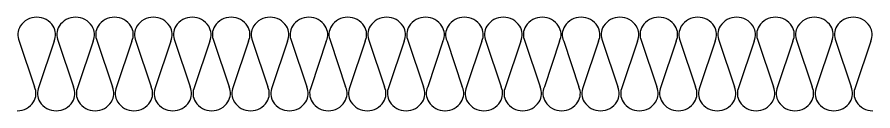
# Model space of a CAD drawing. Header units: millimetres. Extents: x 0 to 460316, y -63250 to 103204.
# Drawn here: x 5860 to 6961, y 57427 to 57547 of the extents above; entities that cross this region are included whole.
import ezdxf

# ---------------------------------------------------------------- set-up
doc = ezdxf.new("R2010")
doc.units = ezdxf.units.MM
doc.header["$LTSCALE"] = 25
doc.layers.add('ac-insul', color=5, linetype='BATTING')
doc.linetypes.add('BATTING', pattern='A,0.00254,-2.54,[134,ltypeshp.shx,S=2.54,R=0,X=-2.54,Y=0],-5.08,[134,ltypeshp.shx,S=2.54,R=180,X=2.54,Y=0],-2.54', length=10.16254)

# ---------------------------------------------------------------- blocks, each defined once
blk = doc.blocks.new('*U71')
at = {"layer": 'ac-insul'}
for p, q in [((2.610742869338534, 89.32447202317655), (22.24212771897993, 30.67552797682291)), ((47.38925713066145, 89.32447202317655), (27.75787228102007, 30.67552797682292)), ((52.61074286933854, 89.32447202317655), (72.24212771897993, 30.67552797682292)), ((97.38925713066145, 89.32447202317655), (77.75787228102007, 30.67552797682293)), ((102.6107428693385, 89.32447202317657), (122.2421277189799, 30.67552797682293)), ((147.3892571306615, 89.32447202317657), (127.7578722810201, 30.67552797682294)), ((152.6107428693385, 89.32447202317658), (172.2421277189799, 30.67552797682293)), ((197.3892571306615, 89.32447202317658), (177.7578722810201, 30.67552797682294)), ((202.6107428693385, 89.32447202317658), (222.2421277189799, 30.67552797682294)), ((247.3892571306615, 89.32447202317658), (227.7578722810201, 30.67552797682295)), ((252.6107428693385, 89.32447202317658), (272.2421277189799, 30.67552797682295)), ((297.3892571306615, 89.32447202317658), (277.7578722810201, 30.67552797682296)), ((302.6107428693385, 89.3244720231766), (322.2421277189799, 30.67552797682296)), ((347.3892571306615, 89.3244720231766), (327.7578722810201, 30.67552797682297)), ((352.6107428693385, 89.32447202317661), (372.2421277189799, 30.67552797682296)), ((397.3892571306615, 89.32447202317661), (377.7578722810201, 30.67552797682297)), ((402.6107428693385, 89.32447202317661), (422.2421277189799, 30.67552797682297)), ((447.3892571306615, 89.32447202317661), (427.7578722810201, 30.67552797682298)), ((452.6107428693385, 89.32447202317661), (472.2421277189799, 30.67552797682298)), ((497.3892571306615, 89.32447202317661), (477.7578722810201, 30.67552797682299)), ((502.6107428693385, 89.32447202317663), (522.24212771898, 30.67552797682298)), ((547.3892571306615, 89.32447202317663), (527.7578722810201, 30.67552797682299)), ((552.6107428693385, 89.32447202317664), (572.24212771898, 30.67552797682299)), ((597.3892571306615, 89.32447202317664), (577.7578722810201, 30.675527976823)), ((602.6107428693385, 89.32447202317664), (622.24212771898, 30.675527976823)), ((647.3892571306615, 89.32447202317664), (627.7578722810201, 30.67552797682301)), ((652.6107428693385, 89.32447202317664), (672.24212771898, 30.67552797682301)), ((697.3892571306615, 89.32447202317664), (677.7578722810201, 30.67552797682302)), ((702.6107428693385, 89.32447202317665), (722.24212771898, 30.67552797682301)), ((747.3892571306615, 89.32447202317665), (727.7578722810201, 30.67552797682302)), ((752.6107428693385, 89.32447202317667), (772.24212771898, 30.67552797682302)), ((797.3892571306615, 89.32447202317667), (777.7578722810201, 30.67552797682303)), ((802.6107428693385, 89.32447202317667), (822.24212771898, 30.67552797682303)), ((847.3892571306615, 89.32447202317667), (827.7578722810201, 30.67552797682304)), ((852.6107428693385, 89.32447202317668), (872.24212771898, 30.67552797682303)), ((897.3892571306615, 89.32447202317668), (877.7578722810201, 30.67552797682304)), ((902.6107428693385, 89.32447202317668), (922.24212771898, 30.67552797682304)), ((947.3892571306615, 89.32447202317668), (927.7578722810201, 30.67552797682305)), ((952.6107428693385, 89.3244720231767), (972.24212771898, 30.67552797682305)), ((997.3892571306615, 89.3244720231767), (977.7578722810201, 30.67552797682306)), ((1002.610742869339, 89.3244720231767), (1022.24212771898, 30.67552797682306)), ((1047.389257130661, 89.3244720231767), (1027.75787228102, 30.67552797682307)), ((1052.610742869339, 89.32447202317671), (1072.24212771898, 30.67552797682306)), ((1097.389257130661, 89.32447202317671), (1077.75787228102, 30.67552797682307))]:
    blk.add_line(p, q, dxfattribs=at)
for centre, radius, start, end in [((25, 94.99999999999946), 25, 32.44683818837865, 147.5531618116212), ((75, 94.99999999999946), 25, 32.44683818837871, 147.5531618116212), ((125, 94.99999999999947), 25, 32.44683818837871, 147.5531618116212), ((175, 94.99999999999949), 25, 32.44683818837871, 147.5531618116212), ((225, 94.99999999999949), 25, 32.44683818837871, 147.5531618116212), ((275, 94.99999999999949), 25, 32.44683818837871, 147.5531618116212), ((325, 94.9999999999995), 25, 32.44683818837871, 147.5531618116212), ((375, 94.99999999999952), 25, 32.44683818837871, 147.5531618116212), ((425, 94.99999999999952), 25, 32.44683818837871, 147.5531618116212), ((475, 94.99999999999952), 25, 32.44683818837871, 147.5531618116212), ((525, 94.99999999999953), 25, 32.44683818837871, 147.5531618116212), ((575, 94.99999999999955), 25, 32.44683818837871, 147.5531618116212), ((625, 94.99999999999955), 25, 32.44683818837871, 147.5531618116212), ((675, 94.99999999999955), 25, 32.44683818837871, 147.5531618116212), ((725, 94.99999999999956), 25, 32.44683818837871, 147.5531618116212), ((775, 94.99999999999957), 25, 32.44683818837871, 147.5531618116212), ((825, 94.99999999999957), 25, 32.44683818837871, 147.5531618116212), ((875, 94.99999999999959), 25, 32.44683818837871, 147.5531618116212), ((925, 94.99999999999959), 25, 32.44683818837871, 147.5531618116212), ((975, 94.9999999999996), 25, 32.44683818837871, 147.5531618116212), ((1025, 94.9999999999996), 25, 32.44683818837871, 147.5531618116212), ((1075, 94.99999999999962), 25, 32.44683818837871, 147.5531618116212), ((20.78055192291002, 97.68258418781943), 19.99999999999999, 147.5531618116211, 204.7024302277713), ((29.21944807708996, 97.68258418781943), 20, 335.2975697722287, 32.4468381883786), ((70.78055192291002, 97.68258418781943), 19.99999999999999, 147.5531618116211, 204.7024302277712), ((79.21944807708996, 97.68258418781943), 20, 335.2975697722287, 32.44683818837867), ((120.78055192291, 97.68258418781944), 19.99999999999999, 147.5531618116211, 204.7024302277712), ((129.21944807709, 97.68258418781944), 20, 335.2975697722287, 32.44683818837867), ((170.78055192291, 97.68258418781946), 19.99999999999999, 147.5531618116211, 204.7024302277715), ((179.21944807709, 97.68258418781946), 20, 335.2975697722284, 32.44683818837867), ((220.78055192291, 97.68258418781946), 19.99999999999999, 147.5531618116211, 204.7024302277715), ((229.21944807709, 97.68258418781946), 20, 335.2975697722284, 32.44683818837867), ((270.78055192291, 97.68258418781946), 19.99999999999999, 147.5531618116211, 204.7024302277715), ((279.21944807709, 97.68258418781946), 20, 335.2975697722284, 32.44683818837867), ((320.78055192291, 97.68258418781947), 19.99999999999999, 147.5531618116211, 204.7024302277715), ((329.21944807709, 97.68258418781947), 20, 335.2975697722284, 32.44683818837867), ((370.78055192291, 97.68258418781949), 19.99999999999999, 147.5531618116211, 204.7024302277715), ((379.21944807709, 97.68258418781949), 20, 335.2975697722284, 32.44683818837867), ((420.78055192291, 97.68258418781949), 19.99999999999999, 147.5531618116211, 204.7024302277715), ((429.21944807709, 97.68258418781949), 20, 335.2975697722284, 32.44683818837867), ((470.78055192291, 97.68258418781949), 19.99999999999999, 147.5531618116211, 204.7024302277715), ((479.21944807709, 97.68258418781949), 20, 335.2975697722284, 32.44683818837867), ((520.78055192291, 97.6825841878195), 19.99999999999999, 147.5531618116211, 204.7024302277715), ((529.21944807709, 97.6825841878195), 20, 335.2975697722284, 32.44683818837867), ((570.78055192291, 97.68258418781951), 19.99999999999999, 147.5531618116211, 204.7024302277702), ((579.21944807709, 97.68258418781951), 20, 335.2975697722297, 32.44683818837867), ((620.78055192291, 97.68258418781951), 19.99999999999999, 147.5531618116211, 204.7024302277702), ((629.21944807709, 97.68258418781951), 20, 335.2975697722297, 32.44683818837867), ((670.78055192291, 97.68258418781951), 19.99999999999999, 147.5531618116211, 204.7024302277702), ((679.21944807709, 97.68258418781951), 20, 335.2975697722297, 32.44683818837867), ((720.78055192291, 97.68258418781953), 19.99999999999999, 147.5531618116211, 204.7024302277702), ((729.21944807709, 97.68258418781953), 20, 335.2975697722297, 32.44683818837867), ((770.78055192291, 97.68258418781954), 19.99999999999999, 147.5531618116211, 204.7024302277702), ((779.21944807709, 97.68258418781954), 20, 335.2975697722297, 32.44683818837867), ((820.78055192291, 97.68258418781954), 19.99999999999999, 147.5531618116211, 204.7024302277702), ((829.21944807709, 97.68258418781954), 20, 335.2975697722297, 32.44683818837867), ((870.78055192291, 97.68258418781956), 19.99999999999999, 147.5531618116211, 204.7024302277702), ((879.21944807709, 97.68258418781956), 20, 335.2975697722297, 32.44683818837867), ((920.78055192291, 97.68258418781956), 19.99999999999999, 147.5531618116211, 204.7024302277702), ((929.21944807709, 97.68258418781956), 20, 335.2975697722297, 32.44683818837867), ((970.78055192291, 97.68258418781957), 19.99999999999999, 147.5531618116211, 204.7024302277702), ((979.21944807709, 97.68258418781957), 20, 335.2975697722297, 32.44683818837867), ((1020.78055192291, 97.68258418781957), 19.99999999999999, 147.5531618116211, 204.7024302277702), ((1029.21944807709, 97.68258418781957), 20, 335.2975697722297, 32.44683818837867), ((1070.78055192291, 97.68258418781959), 19.99999999999999, 147.5531618116211, 204.7024302277729), ((1079.21944807709, 97.68258418781959), 20, 335.2975697722271, 32.44683818837867), ((4.072318665408474, 22.31741581218003), 19.99999999999996, 327.5531618116212, 24.70243022777134), ((45.92768133459148, 22.31741581218003), 19.99999999999993, 155.2975697722286, 212.4468381883788), ((54.07231866540847, 22.31741581218004), 19.99999999999996, 327.5531618116212, 24.70243022777126), ((95.92768133459148, 22.31741581218004), 19.99999999999993, 155.2975697722285, 212.4468381883788), ((104.0723186654085, 22.31741581218005), 19.99999999999996, 327.5531618116212, 24.70243022777126), ((145.9276813345915, 22.31741581218005), 19.99999999999993, 155.2975697722287, 212.4468381883788), ((154.0723186654085, 22.31741581218006), 19.99999999999996, 327.5531618116212, 24.7024302277716), ((195.9276813345915, 22.31741581218006), 19.99999999999993, 155.2975697722283, 212.4468381883788), ((204.0723186654085, 22.31741581218006), 19.99999999999996, 327.5531618116212, 24.7024302277716), ((245.9276813345915, 22.31741581218006), 19.99999999999993, 155.2975697722283, 212.4468381883788), ((254.0723186654085, 22.31741581218007), 19.99999999999996, 327.5531618116212, 24.7024302277716), ((295.9276813345915, 22.31741581218007), 19.99999999999993, 155.2975697722283, 212.4468381883788), ((304.0723186654085, 22.31741581218008), 19.99999999999996, 327.5531618116212, 24.7024302277716), ((345.9276813345915, 22.31741581218008), 19.99999999999993, 155.2975697722283, 212.4468381883788), ((354.0723186654085, 22.31741581218008), 19.99999999999996, 327.5531618116212, 24.7024302277716), ((395.9276813345915, 22.31741581218008), 19.99999999999993, 155.2975697722283, 212.4468381883788), ((404.0723186654085, 22.31741581218009), 19.99999999999996, 327.5531618116212, 24.7024302277716), ((445.9276813345915, 22.31741581218009), 19.99999999999993, 155.2975697722283, 212.4468381883788), ((454.0723186654085, 22.3174158121801), 19.99999999999996, 327.5531618116212, 24.7024302277716), ((495.9276813345915, 22.3174158121801), 19.99999999999993, 155.2975697722283, 212.4468381883788), ((504.0723186654085, 22.3174158121801), 19.99999999999996, 327.5531618116212, 24.7024302277716), ((545.9276813345915, 22.3174158121801), 19.99999999999993, 155.2975697722283, 212.4468381883788), ((554.0723186654085, 22.31741581218011), 19.99999999999996, 327.5531618116212, 24.70243022777024), ((595.9276813345915, 22.31741581218011), 19.99999999999993, 155.2975697722297, 212.4468381883788), ((604.0723186654085, 22.31741581218012), 19.99999999999996, 327.5531618116212, 24.70243022777024), ((645.9276813345915, 22.31741581218012), 19.99999999999993, 155.2975697722297, 212.4468381883788), ((654.0723186654085, 22.31741581218013), 19.99999999999996, 327.5531618116212, 24.70243022777024), ((695.9276813345915, 22.31741581218013), 19.99999999999993, 155.2975697722297, 212.4468381883788), ((704.0723186654085, 22.31741581218013), 19.99999999999996, 327.5531618116212, 24.70243022777024), ((745.9276813345915, 22.31741581218013), 19.99999999999993, 155.2975697722297, 212.4468381883788), ((754.0723186654085, 22.31741581218014), 19.99999999999996, 327.5531618116212, 24.70243022777024), ((795.9276813345915, 22.31741581218014), 19.99999999999993, 155.2975697722297, 212.4468381883788), ((804.0723186654085, 22.31741581218015), 19.99999999999996, 327.5531618116212, 24.70243022777024), ((845.9276813345915, 22.31741581218015), 19.99999999999993, 155.2975697722297, 212.4468381883788), ((854.0723186654085, 22.31741581218015), 19.99999999999996, 327.5531618116212, 24.70243022777024), ((895.9276813345915, 22.31741581218015), 19.99999999999993, 155.2975697722297, 212.4468381883788), ((904.0723186654085, 22.31741581218016), 19.99999999999996, 327.5531618116212, 24.70243022777024), ((945.9276813345915, 22.31741581218016), 19.99999999999993, 155.2975697722297, 212.4468381883788), ((954.0723186654085, 22.31741581218017), 19.99999999999996, 327.5531618116212, 24.70243022777024), ((995.9276813345915, 22.31741581218017), 19.99999999999993, 155.2975697722297, 212.4468381883788), ((1004.072318665408, 22.31741581218018), 19.99999999999996, 327.5531618116212, 24.70243022777024), ((1045.927681334591, 22.31741581218018), 19.99999999999993, 155.2975697722297, 212.4468381883788), ((1054.072318665408, 22.31741581218018), 19.99999999999996, 327.5531618116212, 24.70243022777296), ((1095.927681334591, 22.31741581218018), 19.99999999999993, 155.297569772227, 212.4468381883788), ((-0.14712941168154, 25), 25, 270.3371977197737, 327.5531618116214), ((50.14712941168155, 25.00000000000004), 25.00000000000002, 212.4468381883787, 269.6628022802263), ((49.85287058831846, 25.00000000000001), 25, 270.3371977197736, 327.5531618116212), ((100.1471294116815, 25.00000000000004), 25.00000000000002, 212.4468381883788, 269.6628022802264), ((99.85287058831847, 25.00000000000002), 25, 270.3371977197736, 327.5531618116212), ((150.1471294116815, 25.00000000000005), 25.00000000000002, 212.4468381883788, 269.6628022802264), ((149.8528705883185, 25.00000000000002), 25, 270.3371977197744, 327.5531618116212), ((200.1471294116815, 25.00000000000006), 25.00000000000002, 212.4468381883788, 269.6628022802255), ((199.8528705883185, 25.00000000000003), 25, 270.3371977197744, 327.5531618116212), ((250.1471294116815, 25.00000000000006), 25.00000000000002, 212.4468381883788, 269.6628022802255), ((249.8528705883185, 25.00000000000004), 25, 270.3371977197744, 327.5531618116212), ((300.1471294116815, 25.00000000000007), 25.00000000000002, 212.4468381883788, 269.6628022802255), ((299.8528705883185, 25.00000000000005), 25, 270.3371977197727, 327.5531618116212), ((350.1471294116815, 25.00000000000008), 25.00000000000002, 212.4468381883788, 269.6628022802272), ((349.8528705883185, 25.00000000000005), 25, 270.3371977197727, 327.5531618116212), ((400.1471294116815, 25.00000000000009), 25.00000000000002, 212.4468381883788, 269.6628022802272), ((399.8528705883185, 25.00000000000006), 25, 270.3371977197727, 327.5531618116212), ((450.1471294116815, 25.00000000000009), 25.00000000000002, 212.4468381883788, 269.6628022802272), ((449.8528705883185, 25.00000000000007), 25, 270.3371977197727, 327.5531618116212), ((500.1471294116815, 25.0000000000001), 25.00000000000002, 212.4468381883788, 269.6628022802272), ((499.8528705883185, 25.00000000000007), 25, 270.3371977197727, 327.5531618116212), ((550.1471294116816, 25.00000000000011), 25.00000000000002, 212.4468381883788, 269.6628022802272), ((549.8528705883184, 25.00000000000008), 25, 270.3371977197727, 327.5531618116212), ((600.1471294116816, 25.00000000000011), 25.00000000000002, 212.4468381883788, 269.6628022802272), ((599.8528705883184, 25.00000000000009), 25, 270.3371977197727, 327.5531618116212), ((650.1471294116816, 25.00000000000012), 25.00000000000002, 212.4468381883788, 269.6628022802272), ((649.8528705883184, 25.0000000000001), 25, 270.3371977197727, 327.5531618116212), ((700.1471294116816, 25.00000000000013), 25.00000000000002, 212.4468381883788, 269.6628022802272), ((699.8528705883184, 25.0000000000001), 25, 270.3371977197727, 327.5531618116212), ((750.1471294116816, 25.00000000000014), 25.00000000000002, 212.4468381883788, 269.6628022802272), ((749.8528705883184, 25.00000000000011), 25, 270.3371977197727, 327.5531618116212), ((800.1471294116816, 25.00000000000014), 25.00000000000002, 212.4468381883788, 269.6628022802272), ((799.8528705883184, 25.00000000000012), 25, 270.3371977197727, 327.5531618116212), ((850.1471294116816, 25.00000000000015), 25.00000000000002, 212.4468381883788, 269.6628022802272), ((849.8528705883184, 25.00000000000012), 25, 270.3371977197727, 327.5531618116212), ((900.1471294116816, 25.00000000000016), 25.00000000000002, 212.4468381883788, 269.6628022802272), ((899.8528705883184, 25.00000000000013), 25, 270.3371977197727, 327.5531618116212), ((950.1471294116816, 25.00000000000016), 25.00000000000002, 212.4468381883788, 269.6628022802272), ((949.8528705883184, 25.00000000000014), 25, 270.3371977197727, 327.5531618116212), ((1000.147129411682, 25.00000000000017), 25.00000000000002, 212.4468381883788, 269.6628022802272), ((999.8528705883184, 25.00000000000015), 25, 270.3371977197727, 327.5531618116212), ((1050.147129411682, 25.00000000000018), 25.00000000000002, 212.4468381883788, 269.6628022802272), ((1049.852870588318, 25.00000000000015), 25, 270.3371977197727, 327.5531618116212), ((1100.147129411682, 25.00000000000018), 25.00000000000002, 212.4468381883788, 269.6628022802272)]:
    blk.add_arc(centre, radius, start, end, dxfattribs=at)

msp = doc.modelspace()

# ---------------------------------------------------------------- block references
at = {"layer": 'ac-insul'}
msp.add_blockref('*U71', (5860.489632884324, 57427.23996063473), dxfattribs=at)

doc.saveas('drawing.dxf')
